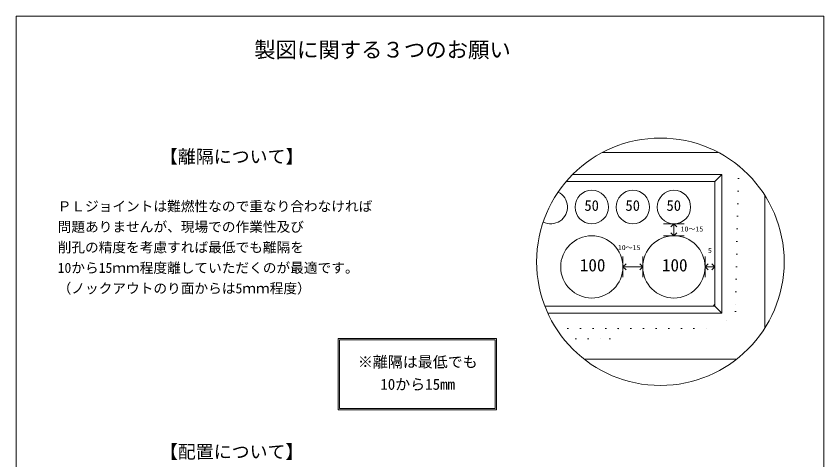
# Model space of a CAD drawing. Units: millimetres, scale not verified. Extents: x -6420 to 6420, y -3033 to 3033.
# Drawn here: x -6420 to -2340, y 790 to 3033 of the extents above; entities that cross this region are included whole.
import ezdxf
from ezdxf.enums import TextEntityAlignment as Align

# ---------------------------------------------------------------- set-up
doc = ezdxf.new("R2010")
doc.units = ezdxf.units.MM
doc.header["$LTSCALE"] = 20
doc.linetypes.add('DASHED1', pattern=[1.8, 1.2, -0.6])
doc.linetypes.add('USER5', pattern=[3.185, 0.01, -3.175])
for name, color, linetype, lineweight in [('0-2_waku', 7, 'Continuous', 18), ('0-3_gaikei', 7, 'Continuous', 18), ('0-4_kakure', 7, 'DASHED1', 5), ('0-5_sunpou', 7, 'Continuous', 5), ('0-7_hole', 7, 'Continuous', 18), ('0-8_uchigawa', 6, 'Continuous', 18), ('0-D_文字１', 7, 'Continuous', 18)]:
    doc.layers.add(name, color=color, linetype=linetype, lineweight=lineweight)
doc.styles.add('ＭＳ ゴシック', font='')
doc.styles.get('ＭＳ ゴシック').set_extended_font_data('MS Gothic')

# ---------------------------------------------------------------- blocks, each defined once
blk = doc.blocks.new('_Open90')
at = {"layer": '0-5_sunpou'}
blk.add_line((0, 0), (-1, 0), dxfattribs=at)
blk.add_lwpolyline([(-0.5, 0.5), (0, 0), (-0.5, -0.5)], dxfattribs=at)

msp = doc.modelspace()

# ---------------------------------------------------------------- linework, layer by layer
at = {"layer": '0-2_waku'}
for p, q in [((-6420, 3032.65), (-2340, 3032.65)), ((-6420, 3032.65), (-2340, 3032.65)), ((-6420, 3032.65), (-6420, -2667.35)), ((-2340, 3032.65), (-2340, -2667.35))]:
    msp.add_line(p, q, dxfattribs=at)
at = {"layer": '0-3_gaikei'}
for p, q in [((-2873.51, 2344.27), (-3457.68, 2344.27)), ((-2638.55, 1455.28), (-2638.55, 2127.77)), ((-3550.41, 1298.83), (-2780.78, 1298.83))]:
    msp.add_line(p, q, dxfattribs=at)
at = {"layer": '0-4_kakure', "linetype": 'USER5', "lineweight": 18}
for p, q in [((-3692.04, 1454.35), (-3633.1, 1454.35)), ((-3633.1, 1454.35), (-2872.78, 1454.35)), ((-3633.1, 1454.35), (-2872.78, 1454.35)), ((-3593.44, 1402.51), (-3597.63, 1339.66)), ((-3593.44, 1402.51), (-3455.2, 1402.51))]:
    msp.add_line(p, q, dxfattribs=at)
for points in [[(-2770.57, 2276.08), (-2786.38, 1540.75), (-2872.78, 1454.35)], [(-3593.44, 1402.51), (-3420.64, 1402.51), (-3368.8, 1454.35)]]:
    msp.add_lwpolyline(points, dxfattribs=at)
at = {"layer": '0-5_sunpou', "color": 150, "lineweight": 18}
for p, q in [((-3149.26, 1983.11), (-3045.58, 1983.11)), ((-3149.26, 1922.63), (-3045.58, 1922.63)), ((-3354.89, 1817.23), (-3354.89, 1713.55)), ((-3254.67, 1817.23), (-3254.67, 1713.55)), ((-2940.03, 1817.23), (-2940.03, 1713.55)), ((-2890.06, 1817.23), (-2890.06, 1713.55)), ((-3354.89, 1765.39), (-3254.67, 1765.39)), ((-2940.03, 1765.39), (-2890.06, 1765.39)), ((-2890.06, 1576.52), (-2899.62, 1566.67))]:
    msp.add_line(p, q, dxfattribs=at)
msp.add_circle((-3165.59, 1791.53), 625.17, dxfattribs=at)
at = {"layer": '0-7_hole'}
for centre, radius in [((-3512.14, 2067.79), 84.67), ((-3304.78, 2067.79), 84.67), ((-3097.42, 2067.79), 84.67), ((-3512.14, 1765.39), 157.25), ((-3097.42, 1765.39), 157.25)]:
    msp.add_circle(centre, radius, dxfattribs=at)
msp.add_arc((-3719.5, 2067.79), 84.67, 243.19936, 63.78529, dxfattribs=at)
at = {"layer": '0-8_uchigawa'}
for p, q in [((-3609.29, 2231.95), (-2855.5, 2231.95)), ((-2855.5, 1532.11), (-2855.5, 2231.95)), ((-3641.11, 2197.39), (-3633.1, 2197.39)), ((-2890.06, 1566.67), (-2890.06, 2197.39)), ((-3748.93, 1566.67), (-3633.1, 1566.67)), ((-3633.1, 1566.67), (-2890.06, 1566.67)), ((-2855.5, 1532.11), (-2890.06, 1566.67)), ((-3734.4, 1532.11), (-3633.1, 1532.11)), ((-3633.1, 1532.11), (-2855.5, 1532.11)), ((-4793.96, 1403.66), (-3993.96, 1403.66)), ((-4793.96, 1043.66), (-4793.96, 1403.66)), ((-4787.29, 1396.99), (-4000.62, 1396.99)), ((-4787.29, 1050.32), (-4787.29, 1396.99)), ((-4000.62, 1050.32), (-4000.62, 1396.99)), ((-3993.96, 1043.66), (-3993.96, 1403.66)), ((-4793.96, 1043.66), (-3993.96, 1043.66)), ((-4787.29, 1050.32), (-4000.62, 1050.32))]:
    msp.add_line(p, q, dxfattribs=at)
msp.add_lwpolyline([(-3633.1, 2197.39), (-2890.06, 2197.39), (-2855.5, 2231.95)], dxfattribs=at)

# ---------------------------------------------------------------- block references
at = {"layer": '0-5_sunpou', "xscale": 31.104, "yscale": 31.104}
for p, rotation in [((-3097.42, 1983.11), 90), ((-3097.42, 1922.63), 270), ((-3354.89, 1765.39), 180), ((-2940.03, 1765.39), 180)]:
    msp.add_blockref('_Open90', p, dxfattribs=dict(at, rotation=rotation))
for p in [(-3254.67, 1765.39), (-2890.06, 1765.39)]:
    msp.add_blockref('_Open90', p, dxfattribs=at)

# ---------------------------------------------------------------- texts
at = {"layer": '0-D_文字１', "style": 'ＭＳ ゴシック'}
for s, height, p in [('製図に関する３つのお願い', 79.18, (-5217.41, 2799.59)), ('【離隔について】', 66.51, (-5694.21, 2270.13)), ('ＰＬジョイントは難燃性なので重なり合わなければ', 50.67, (-6210.36, 2031.29)), ('50', 53.84, (-3549.45, 2032.63)), ('50', 53.84, (-3342.09, 2032.63)), ('50', 53.84, (-3134.73, 2032.63)), ('問題ありませんが、現場での作業性及び', 50.67, (-6210.36, 1927.61)), ('10～15', 25.34, (-3064.01, 1936.87)), ('削孔の精度を考慮すれば最低でも離隔を', 50.67, (-6210.36, 1823.93)), ('10～15', 25.34, (-3380.71, 1842.87)), ('5', 25.34, (-2925.15, 1828.16)), ('100', 63.34, (-3572.52, 1723.6)), ('100', 63.34, (-3157.8, 1723.6)), ('10から15ｍｍ程度離していただくのが最適です。', 50.67, (-6210.36, 1720.25)), ('（ノックアウトのり面からは5ｍｍ程度）', 50.67, (-6210.36, 1616.57)), ('※離隔は最低でも', 55.43, (-4693.78, 1241.21)), ('\u3000 10から15mm', 55.43, (-4693.78, 1127.81)), ('【配置について】', 66.51, (-5694.21, 778.33))]:
    msp.add_text(s, height=height, dxfattribs=at).set_placement(p, align=Align.BOTTOM_LEFT)

doc.saveas('drawing.dxf')
